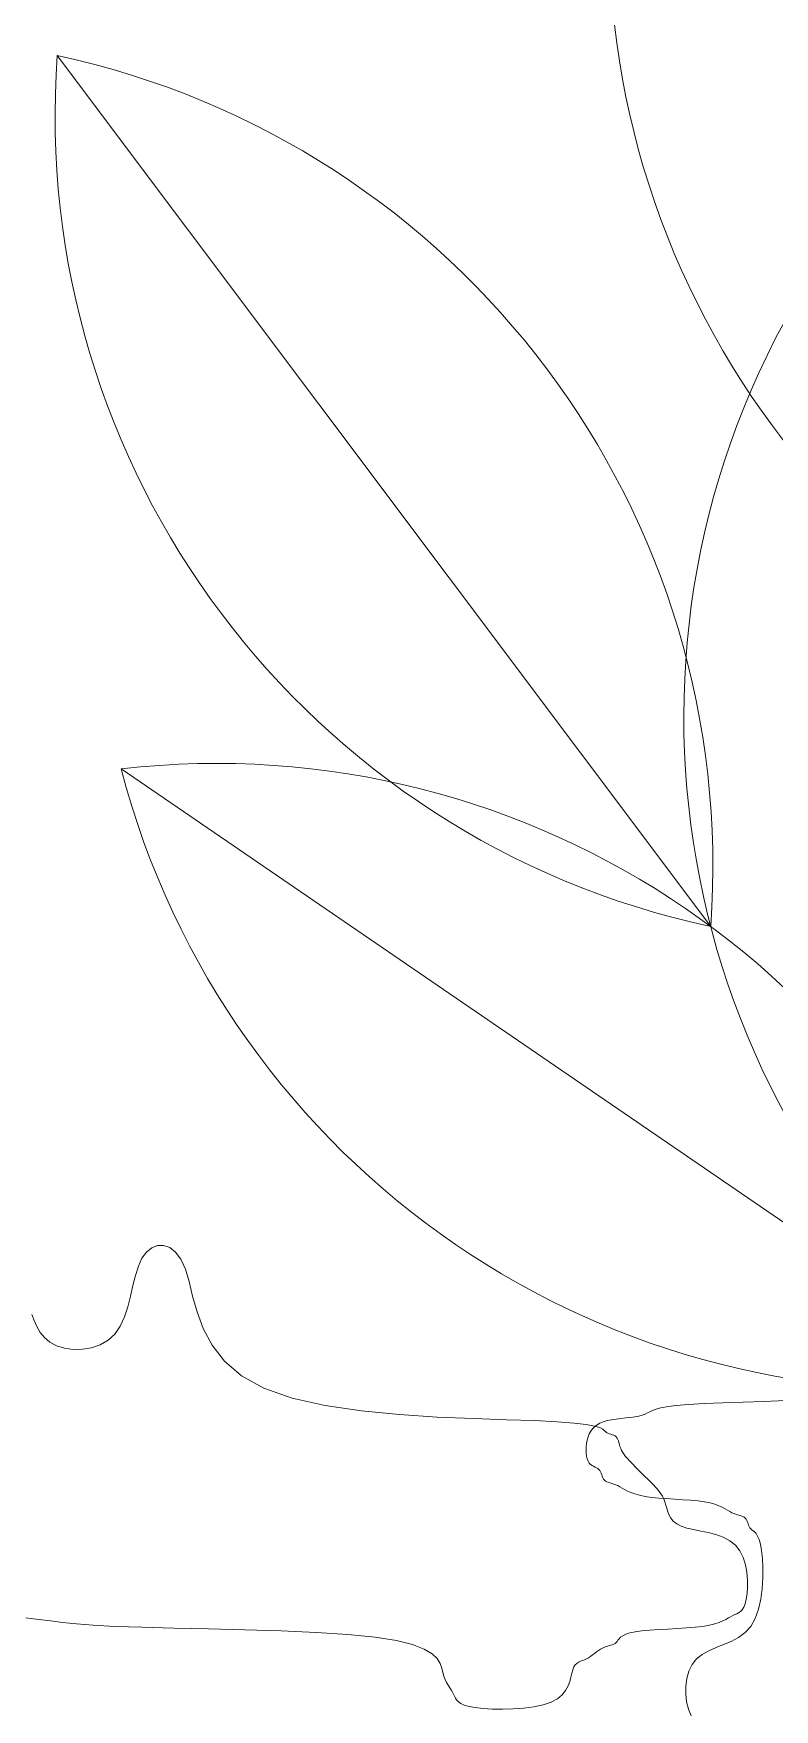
# Model space of a CAD drawing. Header units: millimetres. Extents: x 42 to 552, y 43 to 535.
# Drawn here: x 283.6287 to 283.6919, y 504.3894 to 504.5323 of the extents above; entities that cross this region are included whole.
import ezdxf

# ---------------------------------------------------------------- set-up
doc = ezdxf.new("R2010")
doc.units = ezdxf.units.MM
doc.header["$LTSCALE"] = 0.75
doc.header["$MEASUREMENT"] = 0
doc.layers.add('Gramado', color=9, linetype='Continuous', lineweight=0)

# ---------------------------------------------------------------- blocks, each defined once
blk = doc.blocks.new('arbusto7vista')
for p, q in [((-0.6185525790797612, 0.6391682694651308), (-0.5072094046101085, 0.4907212000931196)), ((-0.6076497003231225, 0.5175646934127229), (-0.4545351143242442, 0.412732644589326)), ((-0.6033386500847371, 0.4352238789267631), (-0.6041105670682043, 0.4341677137947215)), ((-0.6024368779077918, 0.4359556245059366), (-0.6033386500847371, 0.4352238789267631)), ((-0.6014485356018611, 0.4363413223587571), (-0.6024368779077918, 0.4359556245059366)), ((-0.6004169082314377, 0.4363593443116685), (-0.6014485356018611, 0.4363413223587571)), ((-0.5993852808610143, 0.4359880621911714), (-0.6004169082314377, 0.4363593443116685)), ((-0.5983969385550836, 0.4352058478237097), (-0.5993852808610143, 0.4359880621911714)), ((-0.5974951663781383, 0.4339910730357701), (-0.5983969385550836, 0.4352058478237097)), ((-0.6047255756928678, 0.4328177688952479), (-0.6052215503901834, 0.4312407304612975)), ((-0.6041105670682043, 0.4341677137947215), (-0.6047255756928678, 0.4328177688952479)), ((-0.596723249394671, 0.4323221096538248), (-0.5974951663781383, 0.4339910730357701)), ((-0.5960911069073518, 0.4302007598985966), (-0.596723249394671, 0.4323221096538248)), ((-0.6056525974907743, 0.429512296337677), (-0.6060728233252348, 0.4277081643692213)), ((-0.6052215503901834, 0.4312407304612975), (-0.6056525974907743, 0.429512296337677)), ((-0.5954751951715878, 0.4277225475677255), (-0.5960911069073518, 0.4302007598985966)), ((-0.6065363342241596, 0.4259040324007799), (-0.6070972365182286, 0.4241755982771593)), ((-0.6060728233252348, 0.4277081643692213), (-0.6065363342241596, 0.4259040324007799)), ((-0.5947186046809634, 0.4250064268530735), (-0.5954751951715878, 0.4277225475677255)), ((-0.6224634344133619, 0.4235555745725037), (-0.6228836602478225, 0.4245865029720335)), ((-0.6219999235144087, 0.4225246461729739), (-0.6224634344133619, 0.4235555745725037)), ((-0.6070972365182286, 0.4241755982771593), (-0.6078096365380077, 0.4225985598431947)), ((-0.5936644259290347, 0.4221713519465595), (-0.5947186046809634, 0.4250064268530735)), ((-0.6214390212203682, 0.4215369735104986), (-0.6219999235144087, 0.4225246461729739)), ((-0.6207266212005607, 0.4206358123220895), (-0.6214390212203682, 0.4215369735104986)), ((-0.6198086171244483, 0.4198644183448295), (-0.6207266212005607, 0.4206358123220895)), ((-0.6098855160893493, 0.4201861416071324), (-0.611238174354753, 0.4194102385959582)), ((-0.6087276406141484, 0.4212486149437353), (-0.6098855160893493, 0.4201861416071324)), ((-0.6078096365380077, 0.4225985598431947), (-0.6087276406141484, 0.4212486149437353)), ((-0.5921557494094145, 0.4193362770400313), (-0.5936644259290347, 0.4221713519465595)), ((-0.6186507416492475, 0.4192615415352066), (-0.6198086171244483, 0.4198644183448295)), ((-0.6172980833838153, 0.418847908727642), (-0.6186507416492475, 0.4192615415352066)), ((-0.6158155699249335, 0.4186397409760474), (-0.6172980833838153, 0.418847908727642)), ((-0.6142681288692984, 0.418653259334306), (-0.6158155699249335, 0.4186397409760474)), ((-0.6127206878136633, 0.4189046848563152), (-0.6142681288692984, 0.418653259334306)), ((-0.611238174354753, 0.4194102385959582), (-0.6127206878136633, 0.4189046848563152)), ((-0.5900356656156305, 0.4166201563253793), (-0.5921557494094145, 0.4193362770400313)), ((-0.5871472650412954, 0.4141419439945082), (-0.5900356656156305, 0.4166201563253793)), ((-0.5833336381799938, 0.4120205942392801), (-0.5871472650412954, 0.4141419439945082)), ((-0.5785091161010882, 0.410344421567828), (-0.5833336381799938, 0.4120205942392801)), ((-0.7568165798327584, 0.4085871773807526), (-0.7576867960659683, 0.4083294380115916)), ((-0.7556163133761231, 0.4088341025106388), (-0.7568165798327584, 0.4085871773807526)), ((-0.7539940152453823, 0.409059399162004), (-0.7556163133761231, 0.4088341025106388)), ((-0.7518577039899412, 0.4092522530955591), (-0.7539940152453823, 0.409059399162004)), ((-0.7491559781749118, 0.4094063559542604), (-0.7518577039899412, 0.4092522530955591)), ((-0.7459997564283753, 0.4095334229097887), (-0.7491559781749118, 0.4094063559542604)), ((-0.7425405373941771, 0.4096496750160412), (-0.7459997564283753, 0.4095334229097887)), ((-0.7389298197161338, 0.4097713333269155), (-0.7425405373941771, 0.4096496750160412)), ((-0.7353191020381189, 0.4099146188962948), (-0.7389298197161338, 0.4097713333269155)), ((-0.5728729921771105, 0.4090791817533415), (-0.5785091161010882, 0.410344421567828)), ((-0.566695800356456, 0.4081599908852525), (-0.5728729921771105, 0.4090791817533415)), ((-0.7674214940821855, 0.4057701329672625), (-0.7678444166259055, 0.4054457222087109)), ((-0.7669282317019679, 0.4060512882937672), (-0.7674214940821855, 0.4057701329672625)), ((-0.7663592181636147, 0.4062891884932469), (-0.7669282317019679, 0.4060512882937672)), ((-0.7657090421454882, 0.4064838338706949), (-0.7663592181636147, 0.4062891884932469)), ((-0.7649777031885208, 0.4066370270026596), (-0.7657090421454882, 0.4064838338706949)), ((-0.7641868442840405, 0.4067577795518673), (-0.7649777031885208, 0.4066370270026596)), ((-0.7633635192859174, 0.4068569054525568), (-0.7641868442840405, 0.4067577795518673)), ((-0.7625347820480783, 0.4069452186390095), (-0.7633635192859174, 0.4068569054525568)), ((-0.7617276864243365, 0.4070335330454924), (-0.7625347820480783, 0.4069452186390095)), ((-0.7609692862686472, 0.4071326626062444), (-0.7617276864243365, 0.4070335330454924)), ((-0.7602866354348805, 0.4072534212555325), (-0.7609692862686472, 0.4071326626062444)), ((-0.7597067877769064, 0.4074066229276241), (-0.7602866354348805, 0.4072534212555325)), ((-0.7592369579311935, 0.4075994768611793), (-0.7597067877769064, 0.4074066229276241)), ((-0.7588050036645768, 0.4078247735125444), (-0.7592369579311935, 0.4075994768611793)), ((-0.7583189435263762, 0.4080716986424306), (-0.7588050036645768, 0.4078247735125444)), ((-0.7576867960659683, 0.4083294380115916), (-0.7583189435263762, 0.4080716986424306)), ((-0.5602480745874345, 0.4075219650529789), (-0.566695800356456, 0.4081599908852525)), ((-0.5538003488184131, 0.4071002203459528), (-0.5602480745874345, 0.4075219650529789)), ((-0.5476231569977301, 0.4068298728536064), (-0.5538003488184131, 0.4071002203459528)), ((-0.5419870330737808, 0.4066460386653858), (-0.5476231569977301, 0.4068298728536064)), ((-0.5371625109948468, 0.4064838338706949), (-0.5419870330737808, 0.4066460386653858)), ((-0.5333515894883476, 0.4062909908156342), (-0.5371625109948468, 0.4064838338706949)), ((-0.5304821263975157, 0.4060657068727949), (-0.5333515894883476, 0.4062909908156342)), ((-0.5284134443446646, 0.4058187956714363), (-0.5304821263975157, 0.4060657068727949)), ((-0.5270048659520796, 0.4055610708408324), (-0.5284134443446646, 0.4058187956714363)), ((-0.7690924261677878, 0.4031775298200415), (-0.769200634238473, 0.4026125049828835)), ((-0.7689409348687946, 0.4037155187540407), (-0.7690924261677878, 0.4031775298200415)), ((-0.7687452584546008, 0.4042129542907844), (-0.7689409348687946, 0.4037155187540407)), ((-0.7685008874904895, 0.4046671331754794), (-0.7687452584546008, 0.4042129542907844)), ((-0.7682024106547942, 0.4050780557131191), (-0.7685008874904895, 0.4046671331754794)), ((-0.7678444166259055, 0.4054457222087109), (-0.7682024106547942, 0.4050780557131191)), ((-0.5261157138420458, 0.4053033460102142), (-0.5270048659520796, 0.4055610708408324)), ((-0.5256053106368768, 0.4050564348088699), (-0.5261157138420458, 0.4053033460102142)), ((-0.5253329789588577, 0.4048311508660305), (-0.5256053106368768, 0.4050564348088699)), ((-0.5251580414302452, 0.4046383078109557), (-0.5253329789588577, 0.4048311508660305)), ((-0.5249650703708539, 0.404485114678991), (-0.5251580414302452, 0.4046383078109557)), ((-0.5247396368902173, 0.4043643621297974), (-0.5249650703708539, 0.404485114678991)), ((-0.524492561795455, 0.4042652362290937), (-0.5247396368902173, 0.4043643621297974)), ((-0.5242346658936299, 0.4041769230426411), (-0.524492561795455, 0.4042652362290937)), ((-0.5239767699918048, 0.4040886086361724), (-0.5242346658936299, 0.4041769230426411)), ((-0.5237296948970425, 0.4039894790754204), (-0.5239767699918048, 0.4040886086361724)), ((-0.5235042614164058, 0.4038687204261322), (-0.5237296948970425, 0.4039894790754204)), ((-0.5233112903569861, 0.4037155187540407), (-0.5235042614164058, 0.4038687204261322)), ((-0.5231579955136567, 0.4035217636846937), (-0.5233112903569861, 0.4037155187540407)), ((-0.5230371626324768, 0.4032901590829425), (-0.5231579955136567, 0.4035217636846937)), ((-0.5229379704473445, 0.4030261123733965), (-0.5230371626324768, 0.4032901590829425)), ((-0.522849597692101, 0.4027350309806934), (-0.5229379704473445, 0.4030261123733965)), ((-0.7692655590809068, 0.4020366652964356), (-0.7692872006950324, 0.4014662318146236)), ((-0.7692872006950324, 0.4014662318146236), (-0.7692655590809068, 0.4009174255913166)), ((-0.769200634238473, 0.4026125049828835), (-0.7692655590809068, 0.4020366652964356)), ((-0.7692655590809068, 0.4009174255913166), (-0.769200634238473, 0.4004064676804262)), ((-0.769200634238473, 0.4004064676804262), (-0.7690924261677878, 0.3999495791358214)), ((-0.5227612231006447, 0.4024223223294854), (-0.522849597692101, 0.4027350309806934)), ((-0.5226620254068735, 0.4020933938444102), (-0.5227612231006447, 0.4024223223294854)), ((-0.5225411833446287, 0.4017536529500774), (-0.5226620254068735, 0.4020933938444102)), ((-0.5223878756478086, 0.4014085070711531), (-0.5225411833446287, 0.4017536529500774)), ((-0.5221939864815681, 0.4010624622931687), (-0.5223878756478086, 0.4014085070711531)), ((-0.5219622217362598, 0.4007164193452013), (-0.5221939864815681, 0.4010624622931687)), ((-0.5216979927335217, 0.40037037761725), (-0.5219622217362598, 0.4007164193452013)), ((-0.52140671079502, 0.4000243364992997), (-0.5216979927335217, 0.40037037761725)), ((-0.5210937872423642, 0.3996782953813636), (-0.52140671079502, 0.4000243364992997)), ((-0.7690924261677878, 0.3999495791358214), (-0.7689409348687946, 0.3995629810114139)), ((-0.7689409348687946, 0.3995629810114139), (-0.7687479638094032, 0.3992574873431352)), ((-0.7687479638094032, 0.3992574873431352), (-0.7685225303287666, 0.3990222840950395)), ((-0.7685225303287666, 0.3990222840950395), (-0.7682754552340043, 0.3988411502132436)), ((-0.7682754552340043, 0.3988411502132436), (-0.7680175593321792, 0.3986978646438644)), ((-0.7680175593321792, 0.3986978646438644), (-0.7677596634303541, 0.3985762063329901)), ((-0.7677596634303541, 0.3985762063329901), (-0.7675125883355918, 0.3984599542267375)), ((-0.7675125883355918, 0.3984599542267375), (-0.7672871548549551, 0.3983328872712093)), ((-0.7672871548549551, 0.3983328872712093), (-0.7670941837955354, 0.398178784412508)), ((-0.7670941837955354, 0.398178784412508), (-0.766940888952206, 0.3979859304789528)), ((-0.766940888952206, 0.3979859304789528), (-0.7668200560710261, 0.3977606338275876)), ((-0.7668200560710261, 0.3977606338275876), (-0.7667208638858938, 0.3975137086977014)), ((-0.7667208638858938, 0.3975137086977014), (-0.7666324911306504, 0.3972559693285405)), ((-0.7666324911306504, 0.3972559693285405), (-0.766544116539194, 0.3969982299593795)), ((-0.5207646333972207, 0.3993322536534123), (-0.5210937872423642, 0.3996782953813636)), ((-0.5204246605811989, 0.3989862107054449), (-0.5207646333972207, 0.3993322536534123)), ((-0.5200792801159935, 0.3986401659274463), (-0.5204246605811989, 0.3989862107054449)), ((-0.5197330012832424, 0.3982941188619122), (-0.5200792801159935, 0.3986401659274463)), ((-0.5193867252048108, 0.3979480696613535), (-0.5197330012832424, 0.3982941188619122)), ((-0.5190404509625921, 0.3976020186307636), (-0.5193867252048108, 0.3979480696613535)), ((-0.5186941776384799, 0.3972559660751642), (-0.5190404509625921, 0.3976020186307636)), ((-0.5183479043143677, 0.3969099122995345), (-0.5186941776384799, 0.3972559660751642)), ((-0.766544116539194, 0.3969982299593795), (-0.7664449188454228, 0.3967513048294933)), ((-0.7664449188454228, 0.3967513048294933), (-0.766324076783178, 0.3965260081781281)), ((-0.766324076783178, 0.3965260081781281), (-0.766170769086358, 0.3963331542445729)), ((-0.766170769086358, 0.3963331542445729), (-0.7659768798436062, 0.3961799525216492)), ((-0.7659768798436062, 0.3961799525216492), (-0.7657451145627192, 0.3960591935165212)), ((-0.7657451145627192, 0.3960591935165212), (-0.7654808841063243, 0.3959600629899143)), ((-0.7654808841063243, 0.3959600629899143), (-0.7651895993369919, 0.3958717467025821)), ((-0.7651895993369919, 0.3958717467025821), (-0.7648766711172925, 0.3957834304152499)), ((-0.7648766711172925, 0.3957834304152499), (-0.7645475103098249, 0.3956842998886572)), ((-0.7645475103098249, 0.3956842998886572), (-0.7642075277772165, 0.3955635408835292)), ((-0.7642075277772165, 0.3955635408835292), (-0.7638621343819807, 0.3954103391606054)), ((-0.7638621343819807, 0.3954103391606054), (-0.7635122321641177, 0.395217485227036)), ((-0.7635122321641177, 0.395217485227036), (-0.7631406878730616, 0.3949921885756709)), ((-0.7631406878730616, 0.3949921885756709), (-0.7627258594356476, 0.3947452634457846)), ((-0.7627258594356476, 0.3947452634457846), (-0.762246104778626, 0.3944875240766237)), ((-0.762246104778626, 0.3944875240766237), (-0.7616797818288319, 0.3942297847074769)), ((-0.518001630072149, 0.3965638576088963), (-0.5183479043143677, 0.3969099122995345)), ((-0.5176553539937174, 0.396217802308243), (-0.518001630072149, 0.3965638576088963)), ((-0.5173090751609664, 0.3958717467025821), (-0.5176553539937174, 0.396217802308243)), ((-0.516963694695761, 0.3955247899103256), (-0.5173090751609664, 0.3958717467025821)), ((-0.5166237218797392, 0.3951724263034322), (-0.516963694695761, 0.3955247899103256)), ((-0.5162945680345956, 0.3948092490672934), (-0.5166237218797392, 0.3951724263034322)), ((-0.5159816444819398, 0.3944298513872582), (-0.5162945680345956, 0.3948092490672934)), ((-0.5156903625434381, 0.394028826448718), (-0.5159816444819398, 0.3944298513872582)), ((-0.7616797818288319, 0.3942297847074769), (-0.7610052485130723, 0.3939828595775765)), ((-0.7610052485130723, 0.3939828595775765), (-0.7602008627581824, 0.3937575629262255)), ((-0.7602008627581824, 0.3937575629262255), (-0.7592449824909124, 0.3935647089926562)), ((-0.7592449824909124, 0.3935647089926562), (-0.7581267866746941, 0.3934115073205646)), ((-0.7581267866746941, 0.3934115073205646), (-0.7568787384193172, 0.3932907486712764)), ((-0.7568787384193172, 0.3932907486712764), (-0.7555441218711678, 0.3931916191105245)), ((-0.7555441218711678, 0.3931916191105245), (-0.7541662211766322, 0.3931033047040557)), ((-0.7541662211766322, 0.3931033047040557), (-0.7527883204820967, 0.3930149915176031)), ((-0.7527883204820967, 0.3930149915176031), (-0.7514537039339473, 0.3929158656168994)), ((-0.7514537039339473, 0.3929158656168994), (-0.7502056556785703, 0.3927951130677059)), ((-0.7502056556785703, 0.3927951130677059), (-0.749087459862352, 0.3926419199357412)), ((-0.749087459862352, 0.3926419199357412), (-0.748131579595082, 0.3924490768806663)), ((-0.748131579595082, 0.3924490768806663), (-0.7473271938401922, 0.3922237929378269)), ((-0.7473271938401922, 0.3922237929378269), (-0.7466526605244326, 0.3919768817364684)), ((-0.7466526605244326, 0.3919768817364684), (-0.7460863375746385, 0.3917191569058645)), ((-0.7460863375746385, 0.3917191569058645), (-0.7456065829176168, 0.3914614320752605)), ((-0.7456065829176168, 0.3914614320752605), (-0.7451917544802029, 0.391214520873902)), ((-0.5154261335407, 0.3936007674370359), (-0.5156903625434381, 0.394028826448718)), ((-0.5151943687953917, 0.3931402675375892), (-0.5154261335407, 0.3936007674370359)), ((-0.5150004796291512, 0.3926419199357412), (-0.5151943687953917, 0.3931402675375892)), ((-0.5148435647671192, 0.392103922410783), (-0.5150004796291512, 0.3926419199357412)), ((-0.5146974725483346, 0.3915388911176905), (-0.5148435647671192, 0.392103922410783)), ((-0.5145297387154528, 0.3909630468053535), (-0.5146974725483346, 0.3915388911176905)), ((-0.7451917544802029, 0.391214520873902), (-0.7448202101891468, 0.3909892369310626)), ((-0.7448202101891468, 0.3909892369310626), (-0.7444703079712838, 0.390796393876002)), ((-0.7444703079712838, 0.390796393876002), (-0.7441249145760764, 0.390643200744023)), ((-0.7441249145760764, 0.390643200744023), (-0.7437849320434395, 0.3905224481948295)), ((-0.7437849320434395, 0.3905224481948295), (-0.743455771235972, 0.3904233222941258)), ((-0.743455771235972, 0.3904233222941258), (-0.7431428430162725, 0.3903350091076732)), ((-0.7431428430162725, 0.3903350091076732), (-0.7428515582469402, 0.3902466947012044)), ((-0.7428515582469402, 0.3902466947012044), (-0.7425873277905453, 0.3901475651404525)), ((-0.7425873277905453, 0.3901475651404525), (-0.7423555625096583, 0.3900268064911643)), ((-0.7423555625096583, 0.3900268064911643), (-0.7421616732669065, 0.3898736048190727)), ((-0.7421616732669065, 0.3898736048190727), (-0.7420083655700864, 0.3896807508855034)), ((-0.7420083655700864, 0.3896807508855034), (-0.7418875235078417, 0.3894554542341524)), ((-0.7418875235078417, 0.3894554542341524), (-0.7417883258140705, 0.389208529104252)), ((-0.7417883258140705, 0.389208529104252), (-0.7416999512226141, 0.3889507897351052)), ((-0.7416999512226141, 0.3889507897351052), (-0.7416115784673707, 0.3886930503659443)), ((-0.7416115784673707, 0.3886930503659443), (-0.7415123862822384, 0.388446125236058)), ((-0.5143078990109871, 0.390392610222662), (-0.5145297387154528, 0.3909630468053535)), ((-0.5139994891775359, 0.3898438021184916), (-0.5143078990109871, 0.390392610222662)), ((-0.5135720449576695, 0.3893328432417462), (-0.5139994891775359, 0.3898438021184916)), ((-0.5129931020939864, 0.3888759543413016), (-0.5135720449576695, 0.3893328432417462)), ((-0.5122301963290283, 0.3884893561660618), (-0.5129931020939864, 0.3888759543413016)), ((-0.7415123862822384, 0.388446125236058), (-0.7413915534010584, 0.3882208285846929)), ((-0.7413915534010584, 0.3882208285846929), (-0.7412382585577291, 0.3880279746511377)), ((-0.7412382585577291, 0.3880279746511377), (-0.7410452874983093, 0.3878693659610803)), ((-0.7410452874983093, 0.3878693659610803), (-0.7408198540177011, 0.3877107581860315)), ((-0.7408198540177011, 0.3877107581860315), (-0.7405727789229388, 0.3875088952839576)), ((-0.7405727789229388, 0.3875088952839576), (-0.7403148830210853, 0.3872205212127966)), ((-0.7403148830210853, 0.3872205212127966), (-0.7400569871192602, 0.3868023799305149)), ((-0.7400569871192602, 0.3868023799305149), (-0.7398099120244979, 0.3862112153950505)), ((-0.7398099120244979, 0.3862112153950505), (-0.7395844785438612, 0.3854037715643557)), ((-0.5112652919132472, 0.3881802579038691), (-0.5122301963290283, 0.3884893561660618)), ((-0.5101380671284517, 0.3879198224983327), (-0.5112652919132472, 0.3881802579038691)), ((-0.5089026287643037, 0.387670201332071), (-0.5101380671284517, 0.3879198224983327)), ((-0.5076130836105222, 0.3873935457876598), (-0.5089026287643037, 0.387670201332071)), ((-0.5063235384567122, 0.3870520072477035), (-0.5076130836105222, 0.3873935457876598)), ((-0.5050881000925642, 0.3866077370947778), (-0.5063235384567122, 0.3870520072477035)), ((-0.5039608753077687, 0.3860228867114586), (-0.5050881000925642, 0.3866077370947778)), ((-0.5029959708919876, 0.3852596074803643), (-0.5039608753077687, 0.3860228867114586)), ((-0.7395844785438612, 0.3854037715643557), (-0.7393915074844699, 0.3843367923963967)), ((-0.7393915074844699, 0.3843367923963967), (-0.7392436233506885, 0.3829868474969373)), ((-0.7392436233506885, 0.3829868474969373), (-0.7391606654365148, 0.3814098090629727)), ((-0.5022348687479052, 0.3842953704480294), (-0.5029959708919876, 0.3852596074803643)), ((-0.5016685512302388, 0.3831689253167951), (-0.5022348687479052, 0.3842953704480294)), ((-0.5012753758067845, 0.381934341452947), (-0.5016685512302388, 0.3831689253167951)), ((-0.7391606654365148, 0.3814098090629727), (-0.73916427673322, 0.3796813749393522)), ((-0.5010336999452534, 0.3806456882228133), (-0.5012753758067845, 0.381934341452947)), ((-0.5009218811134133, 0.3793570349926796), (-0.5010336999452534, 0.3806456882228133)), ((-0.7392761002321038, 0.3778772429708965), (-0.7395177789244372, 0.3760731110024551)), ((-0.73916427673322, 0.3796813749393522), (-0.7392761002321038, 0.3778772429708965)), ((-0.5010012444098493, 0.3769960059975972), (-0.5009182767790321, 0.3781224511288457)), ((-0.5009182767790321, 0.3781224511288457), (-0.5009218811134133, 0.3793570349926796)), ((-0.7399109558015766, 0.3743446768788345), (-0.7404772738547933, 0.3727676384448699)), ((-0.7395177789244372, 0.3760731110024551), (-0.7399109558015766, 0.3743446768788345)), ((-0.5021303063263929, 0.3739555033473323), (-0.5018390243878912, 0.3742636998637607)), ((-0.5018390243878912, 0.3742636998637607), (-0.501574795385153, 0.3746908484370266)), ((-0.501574795385153, 0.3746908484370266), (-0.5013430306398448, 0.3752693908699314)), ((-0.5013430306398448, 0.3752693908699314), (-0.5011491414736042, 0.3760317689652624)), ((-0.5011491414736042, 0.3760317689652624), (-0.5010012444098493, 0.3769960059975972)), ((-0.7412383760753869, 0.3714176935454105), (-0.7422032804911964, 0.3703471097835234)), ((-0.7404772738547933, 0.3727676384448699), (-0.7412383760753869, 0.3714176935454105)), ((-0.6239208310707625, 0.3728452512095686), (-0.621704265190175, 0.3725983260796824)), ((-0.621704265190175, 0.3725983260796824), (-0.61969330290691, 0.3723405867105214)), ((-0.61969330290691, 0.3723405867105214), (-0.6176390537229111, 0.3720828473413746)), ((-0.6176390537229111, 0.3720828473413746), (-0.6152926271402066, 0.3718359222114884)), ((-0.6152926271402066, 0.3718359222114884), (-0.6124051326607969, 0.3716106255601233)), ((-0.6124051326607969, 0.3716106255601233), (-0.6087276797867105, 0.3714177716265539)), ((-0.6087276797867105, 0.3714177716265539), (-0.6040961451401188, 0.371262767581257)), ((-0.5098467832007145, 0.3712645699036301), (-0.5085364983196996, 0.3714177716265539)), ((-0.5085364983196996, 0.3714177716265539), (-0.5074282155324283, 0.3716106255601233)), ((-0.5074282155324283, 0.3716106255601233), (-0.5065093092633219, 0.3718359222114884)), ((-0.5065093092633219, 0.3718359222114884), (-0.5057527251994429, 0.3720828473413746)), ((-0.5057527251994429, 0.3720828473413746), (-0.5051314090278538, 0.3723405867105214)), ((-0.5051314090278538, 0.3723405867105214), (-0.5046183064355887, 0.3725983260796824)), ((-0.5046183064355887, 0.3725983260796824), (-0.5041863631097101, 0.3728452512095686)), ((-0.5041863631097101, 0.3728452512095686), (-0.503808524737309, 0.3730705478609337)), ((-0.503808524737309, 0.3730705478609337), (-0.5034577370054194, 0.3732634017945031)), ((-0.5034577370054194, 0.3732634017945031), (-0.503112356540214, 0.3734202081113409)), ((-0.503112356540214, 0.3734202081113409), (-0.5027723837241922, 0.3735661992739097)), ((-0.5027723837241922, 0.3735661992739097), (-0.5024432298790487, 0.3737338170849824)), ((-0.5024432298790487, 0.3737338170849824), (-0.5021303063263929, 0.3739555033473323)), ((-0.7445659436401115, 0.3688547819754717), (-0.7458554887939215, 0.3683032707181582)), ((-0.7433305052759636, 0.3695144337954019), (-0.7445659436401115, 0.3688547819754717)), ((-0.7422032804911964, 0.3703471097835234), (-0.7433305052759636, 0.3695144337954019)), ((-0.6040961451401188, 0.371262767581257), (-0.5986854738239913, 0.3711293923194887)), ((-0.5986854738239913, 0.3711293923194887), (-0.5927553780615256, 0.3709960176677356)), ((-0.5927553780615256, 0.3709960176677356), (-0.5865655700758907, 0.3708410154524557)), ((-0.5865655700758907, 0.3708410154524557), (-0.5803757620902559, 0.3706427575001356)), ((-0.5803757620902559, 0.3706427575001356), (-0.5744456663277901, 0.3703796156372476)), ((-0.5744456663277901, 0.3703796156372476), (-0.5690349950116627, 0.370029961690264)), ((-0.5690349950116627, 0.370029961690264), (-0.5644034603650709, 0.3695721674856713)), ((-0.5644034603650709, 0.3695721674856713), (-0.5607449447449255, 0.3689927154276944)), ((-0.5607449447449255, 0.3689927154276944), (-0.55799001104333, 0.3683105302317387)), ((-0.5235051632268437, 0.3684961247025598), (-0.5233112903569861, 0.3686493263746513)), ((-0.5233112903569861, 0.3686493263746513), (-0.5231534866145182, 0.3688421803082065)), ((-0.5231534866145182, 0.3688421803082065), (-0.5230010914393688, 0.3690674769595716)), ((-0.5230010914393688, 0.3690674769595716), (-0.5228162301705765, 0.3693144020894579)), ((-0.5228162301705765, 0.3693144020894579), (-0.5225610281472086, 0.3695721414586188)), ((-0.5225610281472086, 0.3695721414586188), (-0.5221976107082469, 0.3698298808277656)), ((-0.5221976107082469, 0.3698298808277656), (-0.5216881031928153, 0.370076805957666)), ((-0.5216881031928153, 0.370076805957666), (-0.5209946309398958, 0.370302102609017)), ((-0.5209946309398958, 0.370302102609017), (-0.5200793192885556, 0.3704949565425864)), ((-0.5200793192885556, 0.3704949565425864), (-0.5189205257065055, 0.3706481582655101)), ((-0.5189205257065055, 0.3706481582655101), (-0.5175615361764301, 0.3707689172706381)), ((-0.5175615361764301, 0.3707689172706381), (-0.516061868809544, 0.370868047797245)), ((-0.516061868809544, 0.370868047797245), (-0.5144810417172323, 0.3709563640845772)), ((-0.5144810417172323, 0.3709563640845772), (-0.512878573010795, 0.3710446803719094)), ((-0.512878573010795, 0.3710446803719094), (-0.5113139808015035, 0.3711438108985021)), ((-0.5113139808015035, 0.3711438108985021), (-0.5098467832007145, 0.3712645699036301)), ((-0.7504726015124277, 0.3658809592038779), (-0.7512319001121739, 0.3649158209849332)), ((-0.7495076970966466, 0.3666487442663424), (-0.7504726015124277, 0.3658809592038779)), ((-0.748380472311851, 0.3672651354691538), (-0.7495076970966466, 0.3666487442663424)), ((-0.7471450339477315, 0.3677950164179151), (-0.748380472311851, 0.3672651354691538)), ((-0.7458554887939215, 0.3683032707181582), (-0.7471450339477315, 0.3677950164179151)), ((-0.55799001104333, 0.3683105302317387), (-0.5560033922860725, 0.3675526471909478)), ((-0.5560033922860725, 0.3675526471909478), (-0.5546498214989697, 0.3667461015984941)), ((-0.5546498214989697, 0.3667461015984941), (-0.5537940317078665, 0.3659179287475069)), ((-0.5537940317078665, 0.3659179287475069), (-0.5533007559385794, 0.365095163931187)), ((-0.5290754667716726, 0.365592646997797), (-0.5287354842390357, 0.3657260158036451)), ((-0.5287354842390357, 0.3657260158036451), (-0.5283900908438284, 0.3658810112579829)), ((-0.5283900908438284, 0.3658810112579829), (-0.528043795714666, 0.3660738543130577)), ((-0.528043795714666, 0.3660738543130577), (-0.527697501044571, 0.3662991382558971)), ((-0.527697501044571, 0.3662991382558971), (-0.5273512072925826, 0.3665460494572415)), ((-0.5273512072925826, 0.3665460494572415), (-0.527004914917768, 0.3668037742878596)), ((-0.527004914917768, 0.3668037742878596), (-0.5266586243791664, 0.3670614991184635)), ((-0.5266586243791664, 0.3670614991184635), (-0.5263123361358168, 0.3673084103198079)), ((-0.5263123361358168, 0.3673084103198079), (-0.5259660506467867, 0.3675336942626473)), ((-0.5259660506467867, 0.3675336942626473), (-0.5256197683711434, 0.3677265373177221)), ((-0.5256197683711434, 0.3677265373177221), (-0.5252743913488018, 0.3678797304496868)), ((-0.5252743913488018, 0.3678797304496868), (-0.524934427943407, 0.3680004829988945)), ((-0.524934427943407, 0.3680004829988945), (-0.5246052880993943, 0.368099608899584)), ((-0.5246052880993943, 0.368099608899584), (-0.5242923817612279, 0.3681879220860367)), ((-0.5242923817612279, 0.3681879220860367), (-0.5240011188734286, 0.3682762364925054)), ((-0.5240011188734286, 0.3682762364925054), (-0.5237369093804887, 0.3683753660532574)), ((-0.5237369093804887, 0.3683753660532574), (-0.5235051632268437, 0.3684961247025598)), ((-0.7517855928193455, 0.3637830675474589), (-0.7521445009000729, 0.3625313611381245)), ((-0.7512319001121739, 0.3649158209849332), (-0.7517855928193455, 0.3637830675474589)), ((-0.5533007559385794, 0.365095163931187), (-0.5530347272169536, 0.3643048424426638)), ((-0.5530347272169536, 0.3643048424426638), (-0.5528606785687771, 0.3635739995751095)), ((-0.5528606785687771, 0.3635739995751095), (-0.5526676911364632, 0.3629233623154278)), ((-0.5526676911364632, 0.3629233623154278), (-0.552442238528613, 0.3623484244256048)), ((-0.5310161603717631, 0.3627810049763838), (-0.5308574438780909, 0.3634568822219393)), ((-0.5308574438780909, 0.3634568822219393), (-0.5306987255482056, 0.3640354331441387)), ((-0.5306987255482056, 0.3640354331441387), (-0.5305048363054539, 0.3644932272979133)), ((-0.5305048363054539, 0.3644932272979133), (-0.5302730710245669, 0.3648428808890571)), ((-0.5302730710245669, 0.3648428808890571), (-0.530008840568172, 0.3651060217860902)), ((-0.530008840568172, 0.3651060217860902), (-0.5297175557988396, 0.3653042778575468)), ((-0.5297175557988396, 0.3653042778575468), (-0.5294046275791402, 0.3654592769719471)), ((-0.5294046275791402, 0.3654592769719471), (-0.5290754667716726, 0.365592646997797)), ((-0.7523194456205147, 0.3612093640035852), (-0.7523212482467727, 0.3598657383905106)), ((-0.7521445009000729, 0.3625313611381245), (-0.7523194456205147, 0.3612093640035852)), ((-0.552442238528613, 0.3623484244256048), (-0.5521951424704241, 0.3618383713613724)), ((-0.5521951424704241, 0.3618383713613724), (-0.5519372246870375, 0.3613823885784484)), ((-0.5519372246870375, 0.3613823885784484), (-0.551679306903651, 0.3609696615325646)), ((-0.551679306903651, 0.3609696615325646), (-0.5514322108454621, 0.3605893756794529)), ((-0.5514322108454621, 0.3605893756794529), (-0.5512067582376119, 0.3602307164748453)), ((-0.5512067582376119, 0.3602307164748453), (-0.551013770805298, 0.3598828693744736)), ((-0.5325167092742049, 0.3597530749162701), (-0.5319251494804291, 0.3604938363774011)), ((-0.5319251494804291, 0.3604938363774011), (-0.5315067281084396, 0.3612670399463269)), ((-0.5315067281084396, 0.3612670399463269), (-0.5312181600937151, 0.3620402435152528)), ((-0.5312181600937151, 0.3620402435152528), (-0.5310161603717631, 0.3627810049763838)), ((-0.7523212482467727, 0.3598657383905106), (-0.7521607300449489, 0.3585491465455846)), ((-0.7521607300449489, 0.3585491465455846), (-0.7518487122812019, 0.3573082507154481)), ((-0.7518487122812019, 0.3573082507154481), (-0.7513960162216051, 0.3561917131467851)), ((-0.551013770805298, 0.3598828693744736), (-0.5508550524753844, 0.3595377234955492)), ((-0.5508550524753844, 0.3595377234955492), (-0.5506963359817121, 0.3591979826012306)), ((-0.5506963359817121, 0.3591979826012306), (-0.5504943362597601, 0.3588690541161412)), ((-0.5504943362597601, 0.3588690541161412), (-0.5502057682450356, 0.3585563454649332)), ((-0.5502057682450356, 0.3585563454649332), (-0.5497873468730461, 0.3582652640722301)), ((-0.5497873468730461, 0.3582652640722301), (-0.5491957870792703, 0.3580012173626841)), ((-0.5491957870792703, 0.3580012173626841), (-0.5483878037992724, 0.3577696127609329)), ((-0.5483878037992724, 0.3577696127609329), (-0.5473201119685314, 0.3575758576916002)), ((-0.5473201119685314, 0.3575758576916002), (-0.5459692654339108, 0.3574262606642549)), ((-0.5459692654339108, 0.3574262606642549), (-0.5443911736878704, 0.3573307345282473)), ((-0.5443911736878704, 0.3573307345282473), (-0.5426615851341978, 0.3573000932178161)), ((-0.5426615851341978, 0.3573000932178161), (-0.5408562481767376, 0.3573451506672143)), ((-0.5408562481767376, 0.3573451506672143), (-0.5390509112192774, 0.3574767208107374)), ((-0.5390509112192774, 0.3574767208107374), (-0.5373213226656048, 0.3577056175826101)), ((-0.5373213226656048, 0.3577056175826101), (-0.5357432309195644, 0.3580426549171278)), ((-0.5357432309195644, 0.3580426549171278), (-0.5343923843849723, 0.3584986467485152)), ((-0.5343923843849723, 0.3584986467485152), (-0.5333246925542028, 0.3590771976707146)), ((-0.5333246925542028, 0.3590771976707146), (-0.5325167092742049, 0.3597530749162701))]:
    blk.add_line(p, q)
for centre, start, end in [((-0.3830323367404276, 0.6602235778670291), 160.525592060156, 242.5284710503145), ((-0.5815982700813151, 0.5818981390401206), 340.5255920601539, 62.52847105031081), ((-0.4775009148923459, 0.6289843203673229), 175.870402746447, 257.8732817366043), ((-0.6482610687975239, 0.500905149190956), 355.8704027464452, 77.87328173660251), ((-0.3703574326149806, 0.5263697982465914), 151.4676105058095, 233.4704894959672), ((-0.5913870863194006, 0.3770840464358827), 14.60052126253937, 96.60340025269669), ((-0.4707977283279661, 0.5532132915661947), 194.600521262541, 276.6034002526983)]:
    blk.add_arc(centre, 0.141418827562914, start, end)

msp = doc.modelspace()

# ---------------------------------------------------------------- block references
at = {"layer": 'Gramado', "xscale": 0.5, "yscale": 0.5, "zscale": 0.5}
for p in [(283.94002983012, 504.2108161244648), (284.060455863598, 504.2108161244648)]:
    msp.add_blockref('arbusto7vista', p, dxfattribs=at)

doc.saveas('drawing.dxf')
